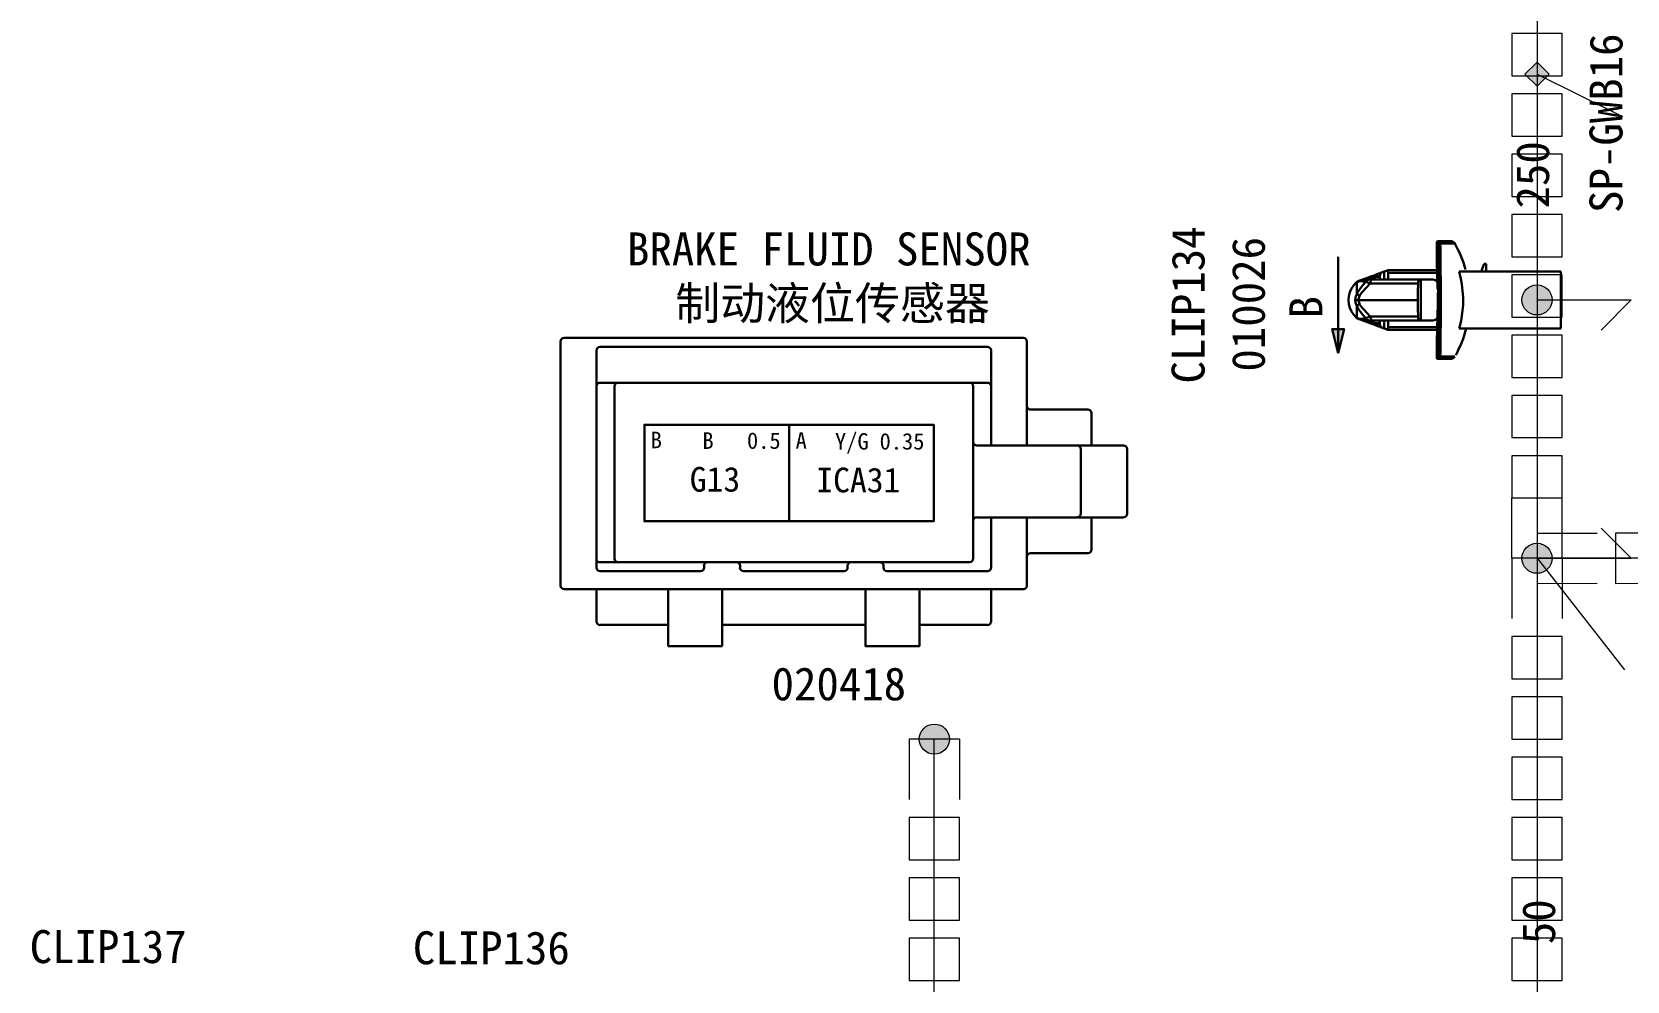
# Model space of a CAD drawing. Header units: millimetres. Extents: x 6 to 3615, y -854 to 0.
# Drawn here: x 849.7 to 982, y -680.3 to -601.5 of the extents above; entities that cross this region are included whole.
import ezdxf

# ---------------------------------------------------------------- set-up
doc = ezdxf.new("R2010")
doc.units = ezdxf.units.MM
doc.styles.add('4eff5b8b_Style', font='simfang.ttf')

msp = doc.modelspace()

# ---------------------------------------------------------------- hatches: boundary and pattern name
for points in [[(974.56, -606.05), (973.56, -605.05), (974.56, -604.05), (975.56, -605.05)], [(957.56, -626.19), (958.06, -628.19), (958.56, -626.19)]]:
    msp.add_hatch(color=256).paths.add_polyline_path(points)
h = msp.add_hatch(color=256)
edge = h.paths.add_edge_path()
edge.add_arc((974.56, -623.77), 1.25, 0, 360)
h = msp.add_hatch(color=256)
edge = h.paths.add_edge_path()
edge.add_arc((974.56, -623.77), 1.25, 0, 360)
h = msp.add_hatch(color=256)
edge = h.paths.add_edge_path()
edge.add_arc((974.56, -645.19), 1.25, 0, 360)
h = msp.add_hatch(color=256)
edge = h.paths.add_edge_path()
edge.add_arc((974.56, -645.19), 1.25, 0, 360)
h = msp.add_hatch(color=256)
edge = h.paths.add_edge_path()
edge.add_arc((924.56, -660.19), 1.25, 0, 360)
h = msp.add_hatch(color=256)
edge = h.paths.add_edge_path()
edge.add_arc((924.56, -660.19), 1.25, 0, 360)

# ---------------------------------------------------------------- linework, layer by layer
at = {"linetype": 'Continuous', "lineweight": 0}
for p, q in [((976.65, -601.69), (972.48, -601.69)), ((972.48, -601.69), (972.48, -605.19)), ((976.65, -605.19), (976.65, -601.69)), ((972.48, -605.19), (976.65, -605.19)), ((976.65, -605.19), (976.65, -605.19)), ((976.65, -606.69), (972.48, -606.69)), ((972.48, -606.69), (972.48, -610.19)), ((976.65, -610.19), (976.65, -606.69)), ((972.48, -610.19), (976.65, -610.19)), ((976.65, -610.19), (976.65, -610.19)), ((976.65, -611.69), (972.48, -611.69)), ((972.48, -611.69), (972.48, -615.19)), ((976.65, -615.19), (976.65, -611.69)), ((972.48, -615.19), (976.65, -615.19)), ((976.65, -615.19), (976.65, -615.19)), ((976.65, -616.69), (972.48, -616.69)), ((972.48, -616.69), (972.48, -620.19)), ((976.65, -620.19), (976.65, -616.69)), ((972.48, -620.19), (976.65, -620.19)), ((976.65, -620.19), (976.65, -620.19)), ((976.65, -621.69), (972.48, -621.69)), ((972.48, -621.69), (972.48, -625.19)), ((976.65, -625.19), (976.65, -621.69)), ((972.48, -625.19), (976.65, -625.19)), ((976.65, -625.19), (976.65, -625.19)), ((976.65, -626.69), (972.48, -626.69)), ((972.48, -626.69), (972.48, -630.19)), ((976.65, -630.19), (976.65, -626.69)), ((972.48, -630.19), (976.65, -630.19)), ((976.65, -630.19), (976.65, -630.19)), ((976.65, -631.69), (972.48, -631.69)), ((972.48, -631.69), (972.48, -635.19)), ((976.65, -635.19), (976.65, -631.69)), ((972.48, -635.19), (976.65, -635.19)), ((976.65, -635.19), (976.65, -635.19)), ((976.65, -636.69), (972.48, -636.69)), ((972.48, -636.69), (972.48, -640.19)), ((976.65, -640.19), (976.65, -636.69)), ((972.48, -640.19), (976.65, -640.19)), ((976.65, -640.19), (976.65, -640.19)), ((984.56, -643.11), (981.06, -643.11)), ((981.06, -643.11), (981.06, -647.28)), ((981.06, -647.28), (984.56, -647.27)), ((976.65, -651.69), (972.48, -651.69)), ((972.48, -651.69), (972.48, -655.19)), ((976.65, -655.19), (976.65, -651.69)), ((972.48, -655.19), (976.65, -655.19)), ((976.65, -655.19), (976.65, -655.19)), ((976.65, -656.69), (972.48, -656.69)), ((972.48, -656.69), (972.48, -660.19)), ((976.65, -660.19), (976.65, -656.69)), ((972.48, -660.19), (976.65, -660.19)), ((976.65, -660.19), (976.65, -660.19)), ((976.65, -661.69), (972.48, -661.69)), ((972.48, -661.69), (972.48, -665.19)), ((976.65, -665.19), (976.65, -661.69)), ((972.48, -665.19), (976.65, -665.19)), ((976.65, -665.19), (976.65, -665.19)), ((926.65, -666.69), (922.48, -666.69)), ((922.48, -666.69), (922.48, -670.19)), ((926.65, -670.19), (926.65, -666.69)), ((976.65, -666.69), (972.48, -666.69)), ((972.48, -666.69), (972.48, -670.19)), ((976.65, -670.19), (976.65, -666.69)), ((922.48, -670.19), (926.65, -670.19)), ((926.65, -670.19), (926.65, -670.19)), ((972.48, -670.19), (976.65, -670.19)), ((976.65, -670.19), (976.65, -670.19)), ((926.65, -671.69), (922.48, -671.69)), ((922.48, -671.69), (922.48, -675.19)), ((926.65, -675.19), (926.65, -671.69)), ((976.65, -671.69), (972.48, -671.69)), ((972.48, -671.69), (972.48, -675.19)), ((976.65, -675.19), (976.65, -671.69)), ((922.48, -675.19), (926.65, -675.19)), ((926.65, -675.19), (926.65, -675.19)), ((972.48, -675.19), (976.65, -675.19)), ((976.65, -675.19), (976.65, -675.19)), ((926.65, -676.69), (922.48, -676.69)), ((922.48, -676.69), (922.48, -680.19)), ((926.65, -680.19), (926.65, -676.69)), ((976.65, -676.69), (972.48, -676.69)), ((972.48, -676.69), (972.48, -680.19)), ((976.65, -680.19), (976.65, -676.69)), ((922.48, -680.19), (926.65, -680.19)), ((926.65, -680.19), (926.65, -680.19)), ((972.48, -680.19), (976.65, -680.19)), ((976.65, -680.19), (976.65, -680.19))]:
    msp.add_line(p, q, dxfattribs=at)
at = {"linetype": 'Continuous', "lineweight": 13}
for p, q in [((973.56, -605.05), (974.56, -604.05)), ((973.56, -605.05), (974.56, -604.05)), ((974.56, -604.05), (975.56, -605.05)), ((974.56, -604.05), (975.56, -605.05)), ((973.56, -605.05), (974.56, -606.05)), ((974.56, -606.05), (973.56, -605.05)), ((975.56, -605.05), (974.56, -606.05)), ((975.56, -605.05), (974.56, -606.05))]:
    msp.add_line(p, q, dxfattribs=at)
at = {"linetype": 'Continuous', "lineweight": 30}
for p, q in [((958.06, -628.19), (957.56, -626.19)), ((958.56, -626.19), (957.56, -626.19)), ((958.56, -626.19), (957.56, -626.19)), ((957.56, -626.19), (958.06, -628.19)), ((958.06, -628.19), (958.56, -626.19)), ((958.06, -628.19), (958.56, -626.19))]:
    msp.add_line(p, q, dxfattribs=at)
at = {"linetype": 'Continuous', "lineweight": 13}
for points in [[(974.56, -565.19), (974.56, -645.19)], [(974.56, -605.05), (981.65, -608.56)], [(974.56, -623.77), (982.38, -623.77)], [(982.38, -623.77), (979.88, -626.27)], [(982.38, -645.19), (979.88, -642.69)], [(974.56, -645.19), (982.38, -645.19)], [(974.56, -645.19), (974.56, -705.19)], [(1054.56, -645.19), (974.56, -645.19)], [(974.56, -645.19), (981.81, -654.44)], [(924.56, -705.19), (924.56, -660.19)]]:
    msp.add_lwpolyline(points, dxfattribs=at)
at = {"linetype": 'Continuous', "lineweight": 0}
for points in [[(976.65, -605.19), (976.65, -601.69), (972.48, -601.69), (972.48, -605.19), (976.65, -605.19)], [(976.65, -610.19), (976.65, -606.69), (972.48, -606.69), (972.48, -610.19), (976.65, -610.19)], [(976.65, -615.19), (976.65, -611.69), (972.48, -611.69), (972.48, -615.19), (976.65, -615.19)], [(976.65, -620.19), (976.65, -616.69), (972.48, -616.69), (972.48, -620.19), (976.65, -620.19)], [(976.65, -625.19), (976.65, -621.69), (972.48, -621.69), (972.48, -625.19), (976.65, -625.19)], [(976.65, -630.19), (976.65, -626.69), (972.48, -626.69), (972.48, -630.19), (976.65, -630.19)], [(976.65, -635.19), (976.65, -631.69), (972.48, -631.69), (972.48, -635.19), (976.65, -635.19)], [(976.65, -640.19), (976.65, -636.69), (972.48, -636.69), (972.48, -640.19), (976.65, -640.19)], [(984.56, -643.11), (981.06, -643.11), (981.06, -647.28), (984.56, -647.27), (984.56, -643.11)], [(976.65, -655.19), (976.65, -651.69), (972.48, -651.69), (972.48, -655.19), (976.65, -655.19)], [(976.65, -660.19), (976.65, -656.69), (972.48, -656.69), (972.48, -660.19), (976.65, -660.19)], [(976.65, -665.19), (976.65, -661.69), (972.48, -661.69), (972.48, -665.19), (976.65, -665.19)], [(926.65, -670.19), (926.65, -666.69), (922.48, -666.69), (922.48, -670.19), (926.65, -670.19)], [(976.65, -670.19), (976.65, -666.69), (972.48, -666.69), (972.48, -670.19), (976.65, -670.19)], [(926.65, -675.19), (926.65, -671.69), (922.48, -671.69), (922.48, -675.19), (926.65, -675.19)], [(976.65, -675.19), (976.65, -671.69), (972.48, -671.69), (972.48, -675.19), (976.65, -675.19)], [(926.65, -680.19), (926.65, -676.69), (922.48, -676.69), (922.48, -680.19), (926.65, -680.19)], [(976.65, -680.19), (976.65, -676.69), (972.48, -676.69), (972.48, -680.19), (976.65, -680.19)]]:
    msp.add_lwpolyline(points, close=True, dxfattribs=at)
at = {"linetype": 'Continuous', "lineweight": 13}
msp.add_lwpolyline([(973.56, -605.05), (974.56, -604.05), (975.56, -605.05), (974.56, -606.05)], close=True, dxfattribs=at)
at = {"linetype": 'Continuous', "lineweight": 30}
for points in [[(966.25, -619.27), (966.24, -619.61)], [(966.25, -619.27), (966.26, -618.96)], [(966.26, -618.96), (966.27, -618.92)], [(966.28, -618.96), (966.26, -618.96)], [(966.27, -618.92), (966.3, -618.9)], [(966.3, -618.97), (966.28, -618.96)], [(966.3, -618.9), (966.39, -618.93)], [(966.49, -618.9), (966.3, -618.9)], [(966.32, -618.98), (966.3, -618.97)], [(966.33, -618.99), (966.32, -618.98)], [(966.34, -619.01), (966.33, -618.99)], [(966.35, -619.04), (966.34, -619.01)], [(966.36, -619.41), (966.35, -619.04)], [(966.4, -619.04), (966.35, -619.04)], [(966.39, -618.93), (966.45, -618.97)], [(966.4, -619.04), (966.45, -619.05)], [(966.45, -618.97), (966.5, -619.03)], [(966.45, -619.05), (966.5, -619.07)], [(966.64, -618.9), (966.49, -618.9)], [(966.49, -618.9), (966.7, -618.9)], [(966.5, -619.03), (966.53, -619.1)], [(966.5, -619.07), (966.53, -619.1)], [(966.54, -619.42), (966.53, -619.1)], [(966.53, -619.1), (966.75, -619.1)], [(966.77, -618.9), (966.64, -618.9)], [(966.7, -618.9), (966.77, -618.9)], [(966.96, -619.1), (966.75, -619.1)], [(966.89, -618.9), (966.77, -618.9)], [(966.99, -618.9), (966.89, -618.9)], [(967.15, -619.1), (966.96, -619.1)], [(967.09, -618.9), (966.99, -618.9)], [(967.02, -618.9), (967.17, -618.9)], [(967.17, -618.9), (967.09, -618.9)], [(967.17, -618.9), (967.09, -618.9)], [(967.32, -619.1), (967.15, -619.1)], [(967.23, -618.9), (967.17, -618.9)], [(967.23, -618.9), (967.29, -618.9)], [(967.29, -618.9), (967.23, -618.9)], [(967.29, -618.9), (967.34, -618.9)], [(967.34, -618.9), (967.29, -618.9)], [(967.43, -619.1), (967.32, -619.1)], [(967.34, -618.9), (967.37, -618.9)], [(967.39, -618.9), (967.37, -618.9)], [(967.39, -618.9), (967.46, -618.9)], [(967.51, -618.91), (967.39, -618.9)], [(967.39, -618.9), (967.39, -618.9)], [(967.39, -618.9), (967.39, -618.9)], [(967.43, -619.1), (967.52, -619.1)], [(967.51, -618.91), (967.6, -618.95)], [(967.52, -619.1), (967.64, -619.1)], [(967.68, -619.02), (967.6, -618.95)], [(967.64, -619.1), (967.71, -619.1)], [(967.68, -619.02), (967.75, -619.1)], [(967.71, -619.1), (967.74, -619.1)], [(967.74, -619.1), (967.75, -619.1)], [(958.06, -620.19), (958.06, -628.19)], [(966.24, -619.97), (966.24, -619.61)], [(966.24, -619.97), (966.25, -620.41)], [(966.25, -620.41), (966.26, -620.89)], [(966.36, -619.82), (966.36, -619.41)], [(966.37, -620.25), (966.36, -619.82)], [(966.37, -620.71), (966.37, -620.25)], [(966.55, -619.74), (966.54, -619.42)], [(966.55, -620.08), (966.55, -619.74)], [(966.55, -620.45), (966.55, -620.08)], [(966.56, -620.55), (966.55, -620.45)], [(966.56, -620.96), (966.56, -620.55)], [(960.34, -621.99), (960.07, -622.09)], [(960.34, -621.99), (960.22, -622.04)], [(960.41, -621.97), (960.34, -621.99)], [(960.34, -621.99), (960.38, -621.99)], [(960.38, -621.99), (960.41, -622.03)], [(960.57, -621.91), (960.41, -621.97)], [(960.6, -621.99), (960.41, -622.03)], [(960.74, -621.84), (960.57, -621.91)], [(960.81, -621.95), (960.6, -621.99)], [(960.97, -621.76), (960.74, -621.84)], [(960.74, -621.84), (960.97, -621.76)], [(960.99, -621.91), (960.81, -621.95)], [(961.22, -621.66), (960.97, -621.76)], [(961.14, -621.88), (960.99, -621.91)], [(961.29, -621.85), (961.14, -621.88)], [(961.87, -621.42), (961.22, -621.66)], [(961.22, -621.66), (961.23, -621.69)], [(961.26, -621.76), (961.23, -621.69)], [(961.29, -621.85), (961.26, -621.76)], [(961.29, -621.85), (961.53, -621.76)], [(961.53, -621.85), (961.29, -621.85)], [(961.51, -621.99), (961.49, -622.04)], [(961.52, -621.92), (961.51, -621.99)], [(961.53, -621.85), (961.52, -621.92)], [(961.53, -621.76), (961.54, -621.7)], [(961.53, -621.85), (961.53, -621.76)], [(961.54, -621.7), (961.55, -621.65)], [(961.55, -621.65), (961.6, -621.56)], [(961.6, -621.56), (961.67, -621.51)], [(961.77, -621.46), (961.67, -621.51)], [(961.77, -621.46), (961.87, -621.42)], [(962, -621.38), (961.87, -621.42)], [(961.87, -621.42), (961.87, -622.09)], [(962.12, -621.33), (962, -621.38)], [(962.12, -621.33), (962.17, -621.31)], [(962.12, -621.33), (962.15, -621.36)], [(962.2, -621.43), (962.15, -621.36)], [(962.17, -621.31), (962.26, -621.3)], [(962.21, -621.53), (962.2, -621.43)], [(966.28, -621.53), (962.21, -621.53)], [(962.21, -621.53), (962.21, -622.09)], [(966.27, -621.3), (962.26, -621.3)], [(966.26, -620.89), (966.27, -621.38)], [(966.27, -621.38), (966.29, -621.89)], [(966.29, -621.89), (966.3, -622.42)], [(966.38, -621.19), (966.37, -620.71)], [(966.38, -621.19), (966.38, -621.68)], [(966.38, -622.2), (966.38, -621.68)], [(966.56, -621.23), (966.56, -620.96)], [(966.56, -621.59), (966.56, -621.23)], [(966.57, -622.01), (966.56, -621.59)], [(972.41, -621.42), (968.11, -621.42)], [(968.11, -621.42), (968.25, -622.02)], [(968.41, -621.42), (968.37, -621.42)], [(968.41, -621.42), (968.91, -621.42)], [(968.46, -621.42), (968.41, -621.42)], [(968.67, -621.42), (968.65, -621.32)], [(968.66, -621.42), (968.65, -621.42)], [(969.93, -621.42), (970.18, -620.77)], [(971.49, -621.42), (969.99, -621.42)], [(970.18, -620.77), (970.35, -620.77)], [(970.35, -621.42), (970.35, -620.77)], [(971.49, -621.42), (976.53, -621.42)], [(976.53, -621.42), (976.54, -626.15)], [(959.03, -623.12), (958.95, -623.45)], [(959.17, -622.82), (959.03, -623.12)], [(959.36, -622.54), (959.17, -622.82)], [(959.59, -622.3), (959.36, -622.54)], [(959.57, -623.38), (959.62, -623.28)], [(959.59, -622.3), (959.64, -622.27)], [(959.59, -622.3), (959.6, -622.29)], [(959.6, -622.29), (959.68, -622.24)], [(959.6, -622.29), (959.62, -622.29)], [(959.62, -622.29), (959.68, -622.24)], [(959.66, -622.27), (959.62, -622.29)], [(959.62, -622.29), (959.62, -622.35)], [(959.62, -622.35), (959.62, -622.46)], [(959.62, -622.46), (959.62, -622.61)], [(959.62, -622.8), (959.62, -622.61)], [(959.62, -623.03), (959.62, -622.8)], [(959.62, -623.03), (959.62, -623.28)], [(959.62, -623.28), (959.73, -623.07)], [(959.62, -623.28), (959.72, -623.36)], [(959.72, -622.26), (959.66, -622.27)], [(959.68, -622.24), (959.72, -622.22)], [(959.68, -622.24), (959.74, -622.22)], [(959.72, -622.22), (959.74, -622.21)], [(959.72, -622.22), (959.74, -622.21)], [(959.74, -622.22), (959.72, -622.22)], [(959.78, -622.24), (959.72, -622.26)], [(959.73, -623.07), (959.91, -622.79)], [(959.74, -622.22), (959.79, -622.2)], [(959.93, -622.2), (959.78, -622.24)], [(959.86, -622.17), (959.79, -622.2)], [(959.84, -623.45), (959.93, -623.3)], [(959.86, -622.17), (959.95, -622.14)], [(959.95, -622.14), (959.86, -622.17)], [(959.91, -622.79), (960.09, -622.57)], [(959.92, -622.21), (959.93, -622.2)], [(959.92, -622.21), (960.07, -622.23)], [(960, -622.2), (959.93, -622.2)], [(959.93, -623.3), (960.08, -623.11)], [(960.07, -622.09), (959.95, -622.14)], [(960, -622.19), (960, -622.2)], [(960.01, -622.19), (960, -622.19)], [(960, -622.2), (960.01, -622.2)], [(960.02, -622.16), (960.01, -622.18)], [(960.01, -622.18), (960.01, -622.19)], [(960.01, -622.2), (960.02, -622.19)], [(960.02, -622.16), (960.03, -622.15)], [(960.02, -622.19), (960.03, -622.19)], [(960.06, -622.12), (960.03, -622.15)], [(960.03, -622.17), (960.04, -622.16)], [(960.03, -622.17), (960.03, -622.18)], [(960.03, -622.17), (960.03, -622.17)], [(960.03, -622.19), (960.04, -622.18)], [(960.03, -622.18), (960.04, -622.18)], [(960.03, -622.18), (960.03, -622.18)], [(960.03, -622.18), (960.03, -622.18)], [(960.03, -622.18), (960.03, -622.18)], [(960.05, -622.15), (960.04, -622.16)], [(960.04, -622.18), (960.06, -622.17)], [(960.04, -622.18), (960.06, -622.17)], [(960.09, -622.13), (960.05, -622.15)], [(960.09, -622.1), (960.06, -622.12)], [(960.14, -622.14), (960.06, -622.17)], [(960.17, -622.05), (960.07, -622.09)], [(960.26, -622.25), (960.07, -622.23)], [(960.08, -623.11), (960.37, -622.79)], [(960.17, -622.05), (960.09, -622.1)], [(960.19, -622.08), (960.09, -622.13)], [(960.09, -622.57), (960.36, -622.27)], [(960.14, -622.14), (960.22, -622.11)], [(960.22, -622.04), (960.17, -622.05)], [(960.18, -622.06), (960.17, -622.05)], [(960.19, -622.08), (960.18, -622.06)], [(960.3, -622.05), (960.19, -622.08)], [(960.22, -622.11), (960.31, -622.09)], [(960.36, -622.27), (960.26, -622.25)], [(960.41, -622.03), (960.3, -622.05)], [(960.41, -622.09), (960.31, -622.09)], [(960.36, -622.27), (960.41, -622.19)], [(960.45, -622.3), (960.36, -622.27)], [(960.37, -622.79), (960.73, -622.41)], [(960.41, -622.03), (960.41, -622.07)], [(960.41, -622.07), (960.41, -622.09)], [(960.41, -622.09), (960.61, -622.09)], [(960.47, -622.13), (960.41, -622.19)], [(960.57, -622.35), (960.45, -622.3)], [(960.54, -622.1), (960.47, -622.13)], [(960.61, -622.09), (960.54, -622.1)], [(960.7, -622.4), (960.57, -622.35)], [(960.61, -622.09), (960.71, -622.09)], [(960.73, -622.41), (960.7, -622.4)], [(960.71, -622.09), (960.83, -622.09)], [(960.75, -622.28), (960.73, -622.41)], [(964.71, -622.41), (960.73, -622.41)], [(960.78, -622.18), (960.75, -622.28)], [(960.83, -622.11), (960.78, -622.18)], [(960.83, -622.11), (960.88, -622.09)], [(960.83, -622.09), (960.88, -622.09)], [(961.77, -622.09), (960.88, -622.09)], [(960.88, -622.09), (964.8, -622.09)], [(961.49, -622.04), (961.48, -622.07)], [(961.48, -622.07), (961.48, -622.09)], [(961.54, -622.09), (961.51, -622.09)], [(961.51, -622.09), (961.51, -622.09)], [(961.77, -622.09), (961.76, -622.09)], [(964.68, -623.09), (964.67, -623.78)], [(964.71, -622.41), (964.68, -623.09)], [(964.73, -622.22), (964.71, -622.31)], [(964.71, -622.31), (964.71, -622.41)], [(964.75, -622.15), (964.73, -622.22)], [(964.78, -622.1), (964.75, -622.15)], [(964.8, -622.09), (964.78, -622.1)], [(964.8, -622.09), (964.91, -622.09)], [(964.91, -623.78), (964.91, -622.09)], [(964.91, -622.09), (965.93, -622.09)], [(966.05, -622.1), (965.93, -622.09)], [(966.05, -622.1), (966.16, -622.16)], [(966.05, -622.1), (966.16, -622.16)], [(966.16, -622.16), (966.08, -622.11)], [(966.25, -622.25), (966.16, -622.16)], [(966.16, -622.16), (966.25, -622.25)], [(966.25, -622.25), (966.21, -622.2)], [(966.3, -622.35), (966.25, -622.25)], [(966.25, -622.25), (966.3, -622.35)], [(966.29, -622.33), (966.3, -622.35)], [(966.3, -622.42), (966.31, -622.87)], [(966.38, -622.72), (966.32, -623.33)], [(966.38, -622.72), (966.38, -622.2)], [(966.38, -622.72), (966.39, -623.25)], [(966.39, -623.25), (966.39, -623.78)], [(966.57, -622.48), (966.57, -622.01)], [(966.57, -622.86), (966.57, -622.48)], [(966.57, -623.21), (966.57, -622.86)], [(966.57, -623.51), (966.57, -623.21)], [(968.33, -622.47), (968.25, -622.02)], [(968.39, -623.01), (968.33, -622.47)], [(968.42, -623.55), (968.39, -623.01)], [(958.95, -623.45), (958.92, -623.78)], [(958.92, -623.78), (958.95, -624.11)], [(958.95, -624.11), (959.03, -624.44)], [(959.03, -624.44), (959.17, -624.74)], [(959.48, -623.78), (959.51, -623.58)], [(959.48, -623.78), (959.61, -623.78)], [(959.49, -623.9), (959.48, -623.78)], [(959.51, -624.02), (959.49, -623.9)], [(959.51, -623.58), (959.53, -623.48)], [(959.51, -624.02), (959.55, -624.13)], [(959.53, -623.48), (959.57, -623.38)], [(959.55, -624.13), (959.62, -624.28)], [(959.61, -623.78), (959.75, -623.78)], [(959.73, -624.19), (959.62, -624.28)], [(959.7, -624.43), (959.62, -624.28)], [(959.62, -624.28), (959.62, -624.53)], [(959.62, -624.53), (959.62, -624.75)], [(959.78, -624.58), (959.7, -624.43)], [(959.72, -623.36), (959.84, -623.45)], [(959.84, -624.11), (959.73, -624.19)], [(959.78, -623.59), (959.75, -623.74)], [(959.75, -623.74), (959.75, -623.78)], [(959.75, -623.78), (964.67, -623.78)], [(959.77, -623.93), (959.75, -623.78)], [(959.82, -624.07), (959.77, -623.93)], [(959.84, -623.45), (959.78, -623.59)], [(959.78, -624.58), (959.91, -624.77)], [(959.84, -624.11), (959.82, -624.07)], [(959.95, -624.28), (959.84, -624.11)], [(960.1, -624.47), (959.95, -624.28)], [(960.19, -624.57), (960.1, -624.47)], [(960.47, -624.88), (960.19, -624.57)], [(964.67, -623.78), (964.68, -624.47)], [(964.68, -624.47), (964.71, -625.15)], [(964.91, -623.78), (964.91, -625.47)], [(966.32, -624.33), (966.31, -624.87)], [(966.32, -623.33), (966.32, -623.78)], [(966.32, -623.78), (966.32, -624.33)], [(966.39, -624.31), (966.38, -624.84)], [(966.39, -623.78), (966.39, -624.31)], [(966.57, -623.78), (966.57, -623.51)], [(966.57, -624.07), (966.57, -623.78)], [(966.57, -624.39), (966.57, -624.07)], [(966.57, -624.73), (966.57, -624.39)], [(968.36, -624.86), (968.42, -624.21)], [(968.42, -624.21), (968.42, -623.55)], [(959.17, -624.74), (959.36, -625.02)], [(959.36, -625.02), (959.59, -625.26)], [(959.6, -625.26), (959.59, -625.26)], [(959.59, -625.26), (959.64, -625.29)], [(959.68, -625.31), (959.6, -625.26)], [(959.62, -625.27), (959.6, -625.26)], [(959.62, -624.95), (959.62, -624.75)], [(959.62, -625.1), (959.62, -624.95)], [(959.62, -625.21), (959.62, -625.1)], [(959.62, -625.21), (959.62, -625.27)], [(959.62, -625.27), (959.66, -625.28)], [(959.62, -625.27), (959.68, -625.31)], [(959.73, -625.3), (959.66, -625.28)], [(959.68, -625.31), (959.72, -625.33)], [(959.68, -625.31), (959.74, -625.34)], [(959.69, -625.32), (959.72, -625.33)], [(959.72, -625.33), (959.79, -625.36)], [(959.72, -625.33), (959.74, -625.34)], [(959.73, -625.3), (959.79, -625.32)], [(959.74, -625.34), (959.79, -625.36)], [(959.93, -625.36), (959.79, -625.32)], [(959.89, -625.4), (959.79, -625.36)], [(959.89, -625.4), (959.97, -625.43)], [(959.97, -625.43), (959.89, -625.4)], [(960.11, -625.02), (959.91, -624.77)], [(959.92, -625.35), (959.99, -625.34)], [(959.92, -625.35), (959.93, -625.36)], [(959.93, -625.36), (960, -625.36)], [(960.34, -625.57), (959.97, -625.43)], [(959.97, -625.43), (960.17, -625.5)], [(959.99, -625.34), (960.13, -625.32)], [(960.01, -625.36), (960, -625.36)], [(960, -625.36), (960, -625.36)], [(960.01, -625.37), (960, -625.36)], [(960.02, -625.37), (960.01, -625.36)], [(960.01, -625.38), (960.01, -625.37)], [(960.01, -625.38), (960.01, -625.38)], [(960.02, -625.4), (960.01, -625.38)], [(960.03, -625.37), (960.02, -625.37)], [(960.03, -625.41), (960.02, -625.4)], [(960.05, -625.38), (960.03, -625.37)], [(960.03, -625.38), (960.04, -625.38)], [(960.03, -625.38), (960.03, -625.38)], [(960.03, -625.38), (960.03, -625.38)], [(960.03, -625.38), (960.03, -625.38)], [(960.03, -625.39), (960.03, -625.38)], [(960.04, -625.4), (960.03, -625.39)], [(960.07, -625.44), (960.03, -625.41)], [(960.04, -625.38), (960.06, -625.39)], [(960.04, -625.38), (960.04, -625.38)], [(960.07, -625.42), (960.04, -625.4)], [(960.06, -625.39), (960.05, -625.38)], [(960.06, -625.39), (960.13, -625.42)], [(960.16, -625.46), (960.07, -625.42)], [(960.07, -625.44), (960.1, -625.47)], [(960.17, -625.5), (960.1, -625.47)], [(960.36, -625.29), (960.11, -625.02)], [(960.11, -625.44), (960.16, -625.46)], [(960.13, -625.32), (960.36, -625.29)], [(960.13, -625.42), (960.21, -625.45)], [(960.19, -625.47), (960.16, -625.46)], [(960.18, -625.49), (960.17, -625.5)], [(960.26, -625.53), (960.17, -625.5)], [(960.18, -625.49), (960.19, -625.47)], [(960.19, -625.47), (960.3, -625.51)], [(960.21, -625.45), (960.3, -625.46)], [(960.34, -625.57), (960.26, -625.53)], [(960.3, -625.46), (960.41, -625.47)], [(960.3, -625.51), (960.41, -625.53)], [(960.38, -625.56), (960.34, -625.57)], [(960.34, -625.57), (960.48, -625.62)], [(960.38, -625.28), (960.36, -625.29)], [(960.36, -625.29), (960.41, -625.37)], [(960.47, -625.24), (960.38, -625.28)], [(960.41, -625.53), (960.38, -625.56)], [(960.41, -625.37), (960.47, -625.42)], [(960.61, -625.47), (960.41, -625.47)], [(960.41, -625.49), (960.41, -625.47)], [(960.41, -625.47), (960.88, -625.47)], [(960.41, -625.53), (960.41, -625.49)], [(960.56, -625.56), (960.41, -625.53)], [(960.73, -625.15), (960.47, -624.88)], [(960.59, -625.2), (960.47, -625.24)], [(960.47, -625.42), (960.54, -625.46)], [(960.64, -625.67), (960.48, -625.62)], [(960.48, -625.62), (960.64, -625.67)], [(960.61, -625.47), (960.54, -625.46)], [(960.81, -625.61), (960.56, -625.56)], [(960.73, -625.15), (960.59, -625.2)], [(960.65, -625.47), (960.61, -625.47)], [(960.64, -625.67), (960.82, -625.74)], [(960.75, -625.47), (960.65, -625.47)], [(964.71, -625.15), (960.73, -625.15)], [(960.73, -625.17), (960.73, -625.15)], [(960.76, -625.29), (960.73, -625.17)], [(960.88, -625.47), (960.75, -625.47)], [(960.76, -625.29), (960.79, -625.39)], [(960.83, -625.45), (960.79, -625.39)], [(960.81, -625.61), (961.04, -625.66)], [(960.82, -625.74), (961.02, -625.82)], [(960.88, -625.47), (960.83, -625.45)], [(964.8, -625.47), (960.88, -625.47)], [(961.02, -625.82), (961.22, -625.89)], [(961.04, -625.66), (961.29, -625.71)], [(961.22, -625.89), (961.23, -625.87)], [(961.22, -625.89), (961.87, -626.13)], [(961.23, -625.87), (961.26, -625.8)], [(961.26, -625.8), (961.29, -625.71)], [(961.29, -625.71), (961.53, -625.71)], [(961.29, -625.71), (961.53, -625.8)], [(961.48, -625.47), (961.51, -625.47)], [(961.48, -625.48), (961.48, -625.47)], [(961.49, -625.52), (961.48, -625.48)], [(961.51, -625.57), (961.49, -625.52)], [(961.52, -625.63), (961.51, -625.57)], [(961.52, -625.63), (961.53, -625.71)], [(961.53, -625.8), (961.53, -625.71)], [(961.53, -625.8), (961.54, -625.89)], [(961.54, -625.89), (961.58, -625.97)], [(961.57, -625.47), (961.59, -625.47)], [(961.87, -625.47), (961.87, -626.13)], [(962.21, -625.47), (962.21, -626.02)], [(964.71, -625.15), (964.71, -625.25)], [(964.71, -625.25), (964.73, -625.34)], [(964.73, -625.34), (964.75, -625.41)], [(964.75, -625.41), (964.78, -625.46)], [(964.78, -625.46), (964.8, -625.47)], [(964.91, -625.47), (964.8, -625.47)], [(964.8, -625.47), (964.91, -625.47)], [(965.93, -625.47), (964.91, -625.47)], [(966.05, -625.45), (965.93, -625.47)], [(966.16, -625.4), (966.05, -625.45)], [(966.16, -625.4), (966.05, -625.45)], [(966.08, -625.44), (966.05, -625.45)], [(966.16, -625.4), (966.25, -625.31)], [(966.25, -625.31), (966.16, -625.4)], [(966.21, -625.36), (966.16, -625.4)], [(966.3, -625.2), (966.25, -625.31)], [(966.25, -625.31), (966.3, -625.21)], [(966.28, -625.93), (966.27, -626.44)], [(966.3, -625.4), (966.28, -625.93)], [(966.3, -625.21), (966.29, -625.23)], [(966.31, -624.87), (966.3, -625.4)], [(966.38, -624.84), (966.38, -625.36)], [(966.38, -625.36), (966.38, -625.88)], [(966.38, -625.88), (966.38, -626.37)], [(966.56, -626.33), (966.57, -625.84)], [(966.57, -625.08), (966.57, -624.73)], [(966.57, -625.55), (966.57, -625.08)], [(966.57, -625.84), (966.57, -625.55)], [(968.11, -626.14), (968.26, -625.5)], [(968.26, -625.5), (968.36, -624.86)], [(893.56, -647.45), (893.56, -627.21), (893.56, -647.45)], [(893.86, -626.92), (931.95, -626.92), (893.86, -626.92)], [(932.24, -635.84), (932.24, -627.21), (932.24, -635.84)], [(961.58, -625.97), (961.65, -626.04)], [(961.65, -626.04), (961.74, -626.08)], [(961.74, -626.08), (961.87, -626.13)], [(962, -626.18), (961.87, -626.13)], [(962.17, -626.24), (962, -626.18)], [(962.12, -626.22), (962, -626.18)], [(962.18, -626.17), (962.12, -626.22)], [(962.12, -626.22), (962.17, -626.24)], [(962.17, -626.24), (962.26, -626.26)], [(962.21, -626.08), (962.18, -626.17)], [(966.28, -626.02), (962.21, -626.02)], [(962.21, -626.08), (962.21, -626.02)], [(966.27, -626.26), (962.26, -626.26)], [(966.26, -626.93), (966.25, -627.39)], [(966.27, -626.44), (966.26, -626.93)], [(966.38, -626.37), (966.37, -626.85)], [(966.37, -627.31), (966.37, -626.85)], [(966.55, -627.22), (966.56, -626.97)], [(966.55, -627.47), (966.55, -627.22)], [(966.56, -626.72), (966.56, -626.33)], [(966.56, -626.97), (966.56, -626.72)], [(968.11, -626.14), (972.56, -626.14)], [(968.11, -626.14), (968.3, -626.14)], [(968.3, -626.14), (968.45, -626.14)], [(968.45, -626.14), (968.52, -626.14)], [(968.52, -626.14), (968.55, -626.14)], [(968.8, -626.14), (968.91, -626.14)], [(972.56, -626.14), (972.64, -626.14)], [(972.64, -626.14), (972.64, -626.14)], [(972.64, -626.14), (976.54, -626.15)], [(896.53, -630.93), (896.53, -645.22), (896.53, -627.96), (896.53, -630.55)], [(928.97, -627.66), (896.83, -627.66), (928.97, -627.66)], [(929.27, -630.93), (929.27, -635.84), (929.27, -627.96), (929.27, -630.55)], [(966.24, -627.59), (966.25, -627.39)], [(966.24, -627.59), (966.24, -627.95)], [(966.25, -628.29), (966.24, -627.95)], [(966.25, -628.29), (966.26, -628.6)], [(966.26, -628.6), (966.28, -628.6)], [(966.28, -628.65), (966.26, -628.6)], [(966.28, -628.6), (966.3, -628.59)], [(966.3, -628.59), (966.32, -628.58)], [(966.32, -628.58), (966.33, -628.56)], [(966.33, -628.56), (966.35, -628.53)], [(966.35, -628.52), (966.36, -628.15)], [(966.35, -628.53), (966.35, -628.52)], [(966.4, -628.52), (966.35, -628.52)], [(966.36, -627.74), (966.37, -627.31)], [(966.36, -628.15), (966.36, -627.74)], [(966.45, -628.59), (966.39, -628.63)], [(966.45, -628.51), (966.4, -628.52)], [(966.5, -628.48), (966.45, -628.51)], [(966.45, -628.59), (966.5, -628.53)], [(966.53, -628.46), (966.5, -628.48)], [(966.5, -628.53), (966.53, -628.46)], [(966.53, -628.46), (966.54, -628.14)], [(966.82, -628.46), (966.53, -628.46)], [(966.54, -628.14), (966.55, -627.78)], [(966.55, -627.78), (966.55, -627.47)], [(966.98, -628.46), (966.82, -628.46)], [(967.1, -628.46), (966.98, -628.46)], [(967.1, -628.46), (967.22, -628.46)], [(967.33, -628.46), (967.22, -628.46)], [(967.47, -628.46), (967.33, -628.46)], [(967.6, -628.46), (967.47, -628.46)], [(967.51, -628.65), (967.6, -628.61)], [(967.6, -628.46), (967.67, -628.46)], [(967.6, -628.61), (967.68, -628.54)], [(967.67, -628.46), (967.71, -628.46)], [(967.68, -628.54), (967.75, -628.46)], [(967.74, -628.46), (967.71, -628.46)], [(967.74, -628.46), (967.75, -628.46)], [(966.28, -628.65), (966.3, -628.66)], [(966.39, -628.63), (966.3, -628.66)], [(966.3, -628.66), (966.49, -628.66)], [(966.49, -628.66), (966.73, -628.66)], [(966.49, -628.66), (966.7, -628.66)], [(966.93, -628.66), (966.7, -628.66)], [(966.73, -628.66), (966.7, -628.66)], [(966.73, -628.66), (966.93, -628.66)], [(966.93, -628.66), (967.09, -628.66)], [(967.09, -628.66), (967.23, -628.66)], [(967.2, -628.66), (967.18, -628.66)], [(967.2, -628.66), (967.2, -628.66)], [(967.33, -628.66), (967.23, -628.66)], [(967.23, -628.66), (967.33, -628.66)], [(967.38, -628.66), (967.33, -628.66)], [(967.33, -628.66), (967.38, -628.66)], [(967.38, -628.66), (967.39, -628.66)], [(967.38, -628.66), (967.39, -628.66)], [(967.39, -628.66), (967.46, -628.65)], [(967.51, -628.65), (967.39, -628.66)], [(967.39, -628.66), (967.51, -628.65)], [(967.39, -628.66), (967.39, -628.66)], [(898.04, -630.64), (896.83, -630.64), (898.32, -630.64)], [(898.02, -645.22), (898.02, -630.93), (898.02, -645.22), (898.02, -630.93)], [(927.75, -630.64), (928.97, -630.64), (898.32, -630.64), (927.48, -630.64)], [(927.78, -630.93), (927.78, -645.22), (927.78, -630.93)], [(932.54, -632.87), (933.82, -632.87)], [(936.91, -632.87), (937.3, -632.87), (933.82, -632.87), (935.74, -632.87)], [(937.6, -635.84), (937.6, -633.17), (937.6, -635.84)], [(912.51, -634.12), (912.51, -642.12), (924.51, -642.12), (924.51, -634.12), (900.51, -634.12), (900.51, -642.12), (912.51, -642.12)], [(927.78, -635.58), (927.78, -635.55)], [(927.86, -635.77), (927.91, -635.81)], [(936.79, -635.84), (928.08, -635.84), (936.41, -635.84)], [(936.71, -635.84), (940.26, -635.84), (936.9, -635.84)], [(936.71, -641.5), (936.71, -636.14), (936.71, -641.5)], [(940.56, -641.5), (940.56, -636.14)], [(927.79, -642.04), (927.87, -641.86), (927.91, -641.83)], [(936.79, -641.8), (928.08, -641.8), (936.41, -641.8)], [(929.27, -641.8), (929.27, -645.24), (929.27, -641.8)], [(932.24, -647.45), (932.24, -641.8), (932.24, -647.45)], [(936.9, -641.8), (940.26, -641.8), (936.71, -641.8)], [(937.6, -644.48), (937.6, -641.8), (937.6, -644.48)], [(896.54, -645.27), (896.53, -645.22), (896.53, -645.96), (896.53, -645.55)], [(896.56, -645.33), (896.54, -645.28)], [(896.83, -645.52), (898.04, -645.52)], [(905.76, -645.52), (896.83, -645.52), (927.48, -645.52), (898.32, -645.52)], [(898.04, -645.31), (898.03, -645.26)], [(898.23, -645.5), (898.18, -645.48)], [(905.46, -645.96), (905.46, -645.82)], [(905.71, -645.52), (905.76, -645.52), (917.66, -645.52)], [(908.44, -645.82), (908.44, -645.96), (908.44, -645.82)], [(917.37, -645.96), (917.37, -645.82)], [(917.61, -645.52), (917.66, -645.52), (920.04, -645.52)], [(920.34, -645.82), (920.34, -645.96), (920.34, -645.82)], [(929.27, -645.55), (929.27, -645.96), (929.27, -645.24)], [(932.54, -644.77), (937.3, -644.77), (936.72, -644.77)], [(896.83, -646.26), (905.16, -646.26), (896.83, -646.26)], [(908.73, -646.26), (917.07, -646.26), (908.73, -646.26)], [(920.64, -646.26), (928.97, -646.26), (920.64, -646.26)], [(893.86, -647.75), (931.95, -647.75), (893.86, -647.75)], [(896.53, -650.43), (896.53, -647.75)], [(906.95, -647.75), (906.95, -650.72), (918.85, -650.72), (906.95, -650.72), (906.95, -652.47), (902.48, -652.47), (902.48, -647.75)], [(923.32, -647.75), (923.32, -650.72), (928.97, -650.72), (923.32, -650.72), (923.32, -652.47), (918.85, -652.47), (918.85, -647.75)], [(929.27, -647.75), (929.27, -650.43), (929.27, -647.75), (928.97, -647.75)], [(896.83, -650.72), (902.48, -650.72), (896.83, -650.72)]]:
    msp.add_lwpolyline(points, dxfattribs=at)
msp.add_lwpolyline([(958.06, -628.19), (958.56, -626.19), (957.56, -626.19)], close=True, dxfattribs=at)
at = {"linetype": 'Continuous', "lineweight": 0}
for points in [[(972.48, -645.19), (972.48, -640.19)], [(976.65, -645.19), (976.64, -640.19)], [(974.56, -643.11), (974.56, -647.28)], [(974.56, -643.11), (979.56, -643.11)], [(976.65, -645.19), (972.48, -645.19)], [(976.64, -645.19), (972.48, -645.19)], [(972.48, -645.19), (972.48, -650.19)], [(976.64, -645.19), (976.65, -650.19)], [(974.56, -647.28), (979.56, -647.27)], [(926.64, -660.19), (922.48, -660.19)], [(922.48, -660.19), (922.48, -665.19)], [(926.64, -660.19), (926.65, -665.19)]]:
    msp.add_lwpolyline(points, dxfattribs=at)
at = {"linetype": 'Continuous', "lineweight": 13}
for centre in [(974.56, -623.77), (974.56, -623.77), (974.56, -623.77), (974.56, -623.77), (974.56, -645.19), (974.56, -645.19), (974.56, -645.19), (974.56, -645.19), (924.56, -660.19), (924.56, -660.19), (924.56, -660.19), (924.56, -660.19)]:
    msp.add_circle(centre, 1.25, dxfattribs=at)
at = {"linetype": 'Continuous', "lineweight": 30}
for centre, radius, start, end in [((959.82, -623.61), 9.12, 15, 30), ((893.86, -627.22), 0.307, 92, -180), ((931.94, -627.22), 0.307, 2, 90), ((959.9, -623.95), 9.05, -29, -14), ((896.84, -627.96), 0.307, 92, -180), ((928.96, -627.96), 0.307, 2, 90), ((896.83, -630.93), 0.294, 88, -179), ((898.31, -630.93), 0.289, 89, -179), ((927.48, -630.94), 0.307, 2, 90), ((928.96, -630.94), 0.307, 2, 90), ((932.55, -632.56), 0.307, -178, -90), ((937.3, -633.17), 0.307, 2, 90), ((928.09, -635.54), 0.307, -178, -90), ((936.41, -636.15), 0.307, 2, 90), ((940.26, -636.15), 0.307, 2, 90), ((928.09, -642.1), 0.307, 92, -180), ((936.41, -641.49), 0.307, -88, 0), ((940.26, -641.49), 0.307, -88, 0), ((937.3, -644.47), 0.307, -88, 0), ((896.83, -645.21), 0.32, -154, -88), ((898.33, -645.21), 0.307, -178, -90), ((898.35, -645.2), 0.333, -155, -125), ((905.78, -645.84), 0.331, 102, 176), ((908.14, -645.82), 0.307, 2, 90), ((917.69, -645.84), 0.331, 102, 176), ((920.04, -645.82), 0.307, 2, 90), ((927.48, -645.21), 0.307, -88, 0), ((932.55, -645.08), 0.307, 92, -180), ((896.84, -645.96), 0.307, -178, -90), ((905.16, -645.96), 0.307, -88, 0), ((908.74, -645.96), 0.307, -178, -90), ((917.06, -645.96), 0.307, -88, 0), ((920.64, -645.96), 0.307, -178, -90), ((928.96, -645.96), 0.307, -88, 0), ((893.86, -647.45), 0.307, -178, -90), ((931.94, -647.45), 0.307, -88, 0), ((896.84, -650.42), 0.307, -178, -90), ((928.96, -650.42), 0.307, -88, 0)]:
    msp.add_arc(centre, radius, start, end, dxfattribs=at)

# ---------------------------------------------------------------- texts
at = {"linetype": 'Continuous', "style": '4eff5b8b_Style'}
for s, height, p in [('SP-GWB16', 2.734, (981.65, -616.56)), ('250', 2.734, (975.56, -616.19)), ('CLIP134', 2.734, (946.98, -630.7)), ('010026', 2.734, (951.98, -629.71)), ('B', 2.73, (956.75, -625.31)), ('50', 2.734, (976.06, -677.19))]:
    msp.add_text(s, height=height, rotation=-270, dxfattribs=at).set_placement(p)
for s, height, p in [('BRAKE FLUID SENSOR', 2.7344, (899.06, -620.91)), ('制动液位传感器', 2.734, (903.06, -625.41)), ('B', 1.37, (901.03, -636.07)), ('B', 1.37, (905.32, -636.12)), ('0.5', 1.367, (909.02, -636.12)), ('A', 1.37, (913.05, -636.11)), ('Y/G', 1.367, (916.32, -636.18)), ('0.35', 1.367, (920.02, -636.18)), ('G13', 2.051, (904.27, -639.67)), ('ICA31', 2.051, (914.77, -639.73)), ('020418', 2.734, (911.06, -656.97)), ('CLIP137', 2.734, (849.51, -678.76)), ('CLIP136', 2.734, (881.3, -678.86))]:
    msp.add_text(s, height=height, dxfattribs=at).set_placement(p)

doc.saveas('drawing.dxf')
